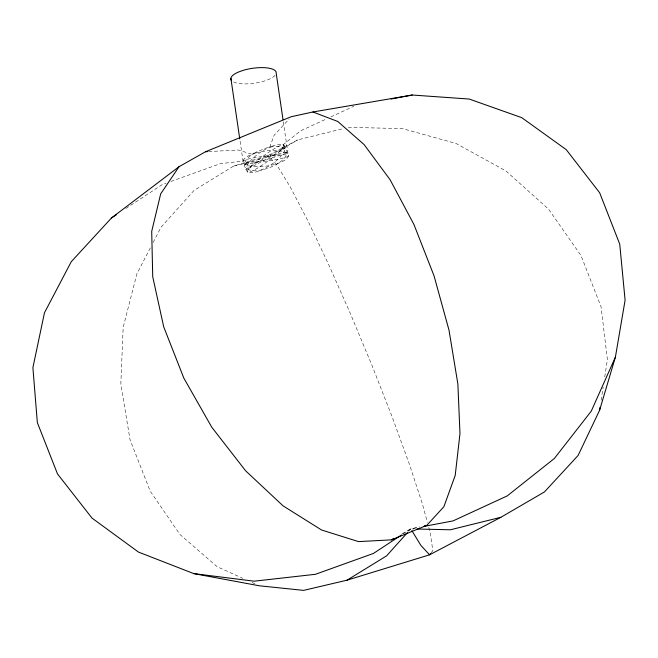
<?xml version="1.0" encoding="UTF-8"?>
<svg xmlns="http://www.w3.org/2000/svg" width="658" height="658" viewBox="0 0 658 658"><rect width="100%" height="100%" fill="white"/><g stroke="black" fill="none" stroke-linecap="round" stroke-linejoin="round"><path stroke-width="0.49" stroke-dasharray="3.29 2.47" d="M601.132 400.228L603.172 387.044M604.743 376.902L607.408 359.663L601.075 306.85L580.989 255.51L548.533 209.154L505.912 170.932L456.027 143.452L402.285 128.59L348.337 127.356M269.755 147.293L274.057 135.408L289.125 118.975M150.361 247.852L136.88 273.901L123.161 327.38L120.833 383.968L130.054 439.832L150.197 491.139L179.889 534.411L217.107 566.694L242.794 578.316M153.149 242.457L161.054 227.191L194.036 190.425L233.582 166.112L268.077 155.51L297.877 139.833L343.394 128.581M266.868 157.048L268.077 155.51L276.829 164.977L290.482 187.407L308.117 221.269L328.523 264.261L350.311 313.438L372 365.461L392.11 416.785L409.268 463.906L422.313 503.625L427.396 522.362M431.196 552.745L432.824 550.68L430.34 533.219L428.473 526.31M408.783 531.129L410.798 528.876L419.779 526.918M282.858 144.924L300.533 130.884L326.253 119.024M125.867 208.496L162.312 184.528L166.12 183.163M403.165 533.901L410.798 528.876L417.838 527.543M281.657 149.267L297.877 139.833M401.956 533.868L410.798 528.876L413.849 528.95M330.842 116.902L353.807 106.308M170.883 181.452L220.364 163.653L243.024 161.111L239.907 139.907M233.582 166.112L249.752 162.312M208.619 151.57L238.377 149.991L252.376 154.391M251.973 582.462L255.641 584.123M283.302 121.689L288.336 156.02M275.102 75.308A22.907 7.526 -8.3 0 1 255.271 83.105A22.907 7.526 -8.3 0 1 233.294 81.839M284.116 145.476L281.575 149.366A22.767 3.38 -36.4 0 1 249.637 172.034L247.827 172.314A22.767 3.38 -36.4 0 1 258.759 159.631A22.767 3.38 -36.4 0 1 281.723 145.097L283.524 144.818L284.116 145.476M255.493 152.393L250.978 155.288A22.479 9.862 -20.2 0 0 252.952 170.578A22.479 9.862 -20.2 0 0 284.799 157.673A22.479 9.862 -20.2 0 0 271.762 146.866L266.251 148.034L255.493 152.393M258.265 161.827L253.692 164.459A22.907 0.765 -28.8 0 0 248.148 168.621A22.907 0.765 -28.8 0 0 273.086 155.304L277.668 152.681A22.907 0.765 -28.8 0 0 285.136 147.655A22.907 0.765 -28.8 0 0 268.587 156.111L258.265 161.827M271.417 146.487L266.416 148.774A22.586 8.093 -33.1 0 0 247.77 171.861A22.586 8.093 -33.1 0 0 280.078 157.13A22.586 8.093 -33.1 0 0 271.417 146.487M255.419 153.125L250.525 154.885A22.907 7.526 -8.3 0 0 256.768 166.721A22.907 7.526 -8.3 0 0 288.352 155.354A22.907 7.526 -8.3 0 0 255.419 153.125M270.677 155.987L265.001 157.583A22.734 1.135 -16 0 0 246.166 164.673A22.734 1.135 -16 0 0 282.85 154.391A22.734 1.135 -16 0 0 270.677 155.987M273.374 155.214L267.576 155.781A22.907 2.55 -7 0 0 245.475 159.853A22.907 2.55 -7 0 0 248.313 162.337L263.776 161.358A22.907 2.55 -7 0 0 285.885 157.287A22.907 2.55 -7 0 0 283.039 154.794L273.374 155.214"/><path stroke-width="0.99" d="M599.561 410.362L615.394 357.146L625.1 300.18L619.729 244.11L599.652 192.761L566.234 149.637L521.753 117.667L469.236 99.045L412.262 95.023L312.912 111.983L291.173 116.737L205.543 151.735L179.042 166.704L111.457 217.979L71.261 261.711L44.473 312.756L32.9 367.633L37.341 422.6L57.501 473.916L91.997 518.085L138.476 552.087L193.773 573.611L259.31 585.785L303.626 590.382L347.037 580.183L429.575 554.817L500.87 517.303L544.413 491.962L578.078 455.492L599.561 410.362L600.038 407.327M615.394 357.146L591.271 411.135L554.381 458.462L507.236 495.902L453.041 520.906L423.875 526.408M179.042 166.704L160.675 193.88L151.702 231.41L152.73 276.73L163.686 326.763L183.821 378.087L211.769 427.215L245.623 470.799L283.08 505.862L321.589 530.011L358.511 541.608L391.346 539.864L426.762 525.388L443.879 506.718L455.213 475.389L459.983 433.548L457.878 384.042L449.027 330.242L434.033 275.817L413.931 224.477L390.087 179.716L364.113 144.587L337.793 121.483L312.912 111.983M430.661 553.436L429.575 554.817L420.824 545.342L411.859 530.611M407.434 532.626L386.583 555.87L347.037 580.183M111.457 217.979L116.548 214.631M401.462 535.012L373.464 553.427L315.412 574.302L254.128 581.187L193.773 573.611M391.346 539.864L393.994 538.367M500.87 517.303L450.401 529.78L416.892 529.016M424.764 525.824L426.762 525.388M391.066 99.021L412.262 95.023M205.543 151.735L207.599 151.628M283.006 119.666L276.187 73.211A22.907 7.526 -8.3 0 0 243.271 70.316L238.385 72.076A22.907 7.526 -8.3 0 0 231.328 80.218M230.876 78.302L239.759 138.896"/></g></svg>
